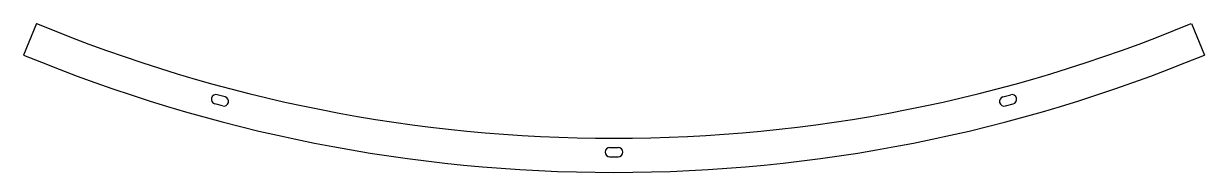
# Model space of a CAD drawing. Header units: millimetres. Extents: x 3434 to 5182, y 1197 to 1418.
import ezdxf

# ---------------------------------------------------------------- set-up
doc = ezdxf.new("R2010")
doc.units = ezdxf.units.MM

msp = doc.modelspace()

# ---------------------------------------------------------------- linework, layer by layer
for p, q in [((3453.4, 1417.6), (3434.1, 1370.9)), ((5162.9, 1417.6), (5182.2, 1370.9)), ((3732.4, 1309.1), (3720.8, 1312.2)), ((4883.9, 1309.1), (4895.5, 1312.2)), ((3728.7, 1295.6), (3717.2, 1298.7)), ((4887.5, 1295.6), (4899.1, 1298.7)), ((4302.1, 1234.1), (4314.1, 1234.1)), ((4302.1, 1220.1), (4314.1, 1220.1))]:
    msp.add_line(p, q)
for centre, radius, start, end in [((4308.1, 3481.1), 2233.5, 247.5, 292.5), ((4308.1, 3481.1), 2284, 247.5, 292.5), ((3719, 1305.4), 7, 75, 255), ((4897.3, 1305.4), 7, 285, 105), ((3730.6, 1302.3), 7, 255, 75), ((4885.7, 1302.3), 7, 105, 285), ((4302.1, 1227.1), 7, 90, 270), ((4314.1, 1227.1), 7, 270, 90)]:
    msp.add_arc(centre, radius, start, end)

doc.saveas('drawing.dxf')
